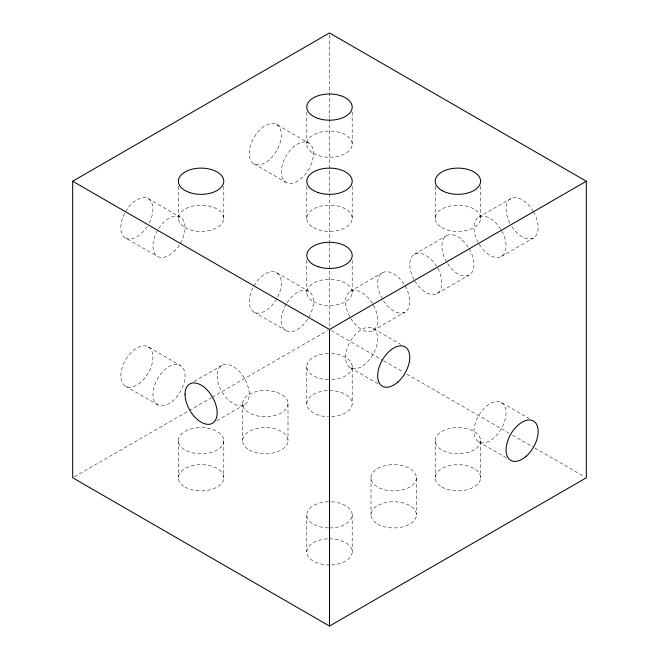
<?xml version="1.0" encoding="UTF-8"?>
<svg xmlns="http://www.w3.org/2000/svg" width="659" height="659" viewBox="0 0 659 659"><rect width="100%" height="100%" fill="white"/><g stroke="black" fill="none" stroke-linecap="round" stroke-linejoin="round"><path stroke-width="0.49" stroke-dasharray="3.29 2.47" d="M194.076 381.47L221.844 365.44M350.258 291.311L382.36 272.777M414.462 254.234L446.563 235.7M478.665 217.165L510.766 198.631M74.459 476.754L188.202 411.076M189.092 410.565L211.308 397.739M212.198 397.229L327.721 330.53M216.778 420.788L244.538 404.758M372.953 330.629L405.054 312.094M437.156 293.552L469.257 275.017M501.367 256.483L533.469 237.948M276.648 124.502A22.703 13.106 -60 0 1 269.449 159.659A22.703 13.106 -60 0 1 249.794 148.308A22.703 13.106 -60 0 1 276.648 124.502L308.75 143.036A22.703 13.106 -60 0 1 301.55 178.194A22.703 13.106 -60 0 1 281.895 166.842A22.703 13.106 -60 0 1 308.75 143.036M253.946 163.819L286.047 182.354M148.234 198.639L180.335 217.173M276.648 272.777L308.75 291.311M372.953 328.371A22.703 13.106 -60 0 1 365.753 363.537A22.703 13.106 -60 0 1 346.099 352.186A22.703 13.106 -60 0 1 372.953 328.371L400.713 344.402M501.367 402.517A22.703 13.106 -60 0 1 494.168 437.675A22.703 13.106 -60 0 1 474.513 426.324A22.703 13.106 -60 0 1 501.367 402.517L529.128 418.547M331.279 330.53L382.821 360.284M383.711 360.803L403.259 372.088M406.809 374.139L509.012 433.136M512.562 435.195L533.889 447.502M534.779 448.021L584.541 476.754M124.592 213.475A22.703 13.106 -60 0 0 125.531 237.957L157.641 256.483M253.946 312.094L286.047 330.629M350.25 367.689L378.019 383.719M478.665 441.835L506.425 457.865M148.234 346.906A22.703 13.106 -60 0 1 141.042 382.072A22.703 13.106 -60 0 1 121.38 370.72A22.703 13.106 -60 0 1 148.234 346.906L180.335 365.44A22.703 13.106 -60 0 1 173.144 400.606A22.703 13.106 -60 0 1 153.481 389.255A22.703 13.106 -60 0 1 180.335 365.44M125.531 386.223L157.641 404.758M480.609 186.233L480.609 218.294M480.609 440.706A22.703 13.106 0 0 1 446.563 452.058A22.703 13.106 0 0 1 446.563 429.355A22.703 13.106 0 0 1 480.609 440.706L480.609 477.775M435.212 186.233L435.212 218.294M435.212 440.706L435.212 477.775M416.406 477.775A22.703 13.106 0 0 1 382.352 489.126A22.703 13.106 0 0 1 382.352 466.424A22.703 13.106 0 0 1 416.406 477.775L416.406 514.844M371.001 477.775L371.001 514.844M352.203 112.096L352.203 144.156M352.203 186.233L352.203 218.294M352.203 260.371L352.203 292.431M331.477 353.512A22.703 13.106 0 0 1 352.203 366.569L352.203 403.637M352.203 514.844L352.203 551.913M329.5 35.001L329.5 118.118M329.5 119.147L329.5 241.252M329.5 242.281L329.5 327.449M306.797 112.096L306.797 144.156M306.797 186.233L306.797 218.294M306.797 260.371L306.797 292.431M306.797 366.569L306.797 403.637A22.703 13.106 0 0 0 328.52 416.735M306.797 514.844L306.797 551.913M287.999 403.637A22.703 13.106 0 0 1 253.946 414.989A22.703 13.106 0 0 1 253.946 392.286A22.703 13.106 0 0 1 287.999 403.637L287.999 440.706M242.594 403.637L242.594 440.706M223.788 186.233L223.788 218.294M223.788 440.706A22.703 13.106 0 0 1 189.743 452.058A22.703 13.106 0 0 1 189.743 429.355A22.703 13.106 0 0 1 223.788 440.706L223.788 477.775M178.391 186.233L178.391 218.294M178.391 440.706L178.391 477.775M533.469 211.737A22.703 13.106 60 0 1 533.947 237.652A22.703 13.106 60 0 1 511.796 226.531M509.819 223.113A22.703 13.106 60 0 1 511.013 198.499A22.703 13.106 60 0 1 532.966 210.896M469.257 248.805A22.703 13.106 60 0 1 469.505 274.877A22.703 13.106 60 0 1 447.066 262.76M446.563 261.911A22.703 13.106 60 0 1 446.077 236.004A22.703 13.106 60 0 1 468.228 247.125M405.054 285.882A22.703 13.106 60 0 1 405.301 311.946A22.703 13.106 60 0 1 382.863 299.829M382.36 298.988A22.703 13.106 60 0 1 382.113 272.917A22.703 13.106 60 0 1 404.552 285.034M125.531 211.737A22.703 13.106 -60 0 1 147.731 198.367A22.703 13.106 -60 0 1 149.181 223.113M147.204 226.531A22.703 13.106 -60 0 1 125.531 237.957M253.946 285.882A22.703 13.106 -60 0 1 276.137 272.505A22.703 13.106 -60 0 1 277.587 297.25M276.648 298.988A22.703 13.106 -60 0 1 254.448 312.358A22.703 13.106 -60 0 1 252.998 287.612M329.5 390.532A22.703 13.106 0 0 1 352.178 403.069A22.703 13.106 0 0 1 331.477 416.694M306.797 403.637A22.703 13.106 0 0 1 328.52 390.548M329.5 538.807A22.703 13.106 0 0 1 352.178 551.344A22.703 13.106 0 0 1 331.477 564.969M329.5 565.018A22.703 13.106 0 0 1 306.806 552.193A22.703 13.106 0 0 1 328.52 538.815M501.845 231.136A22.703 13.106 60 0 1 501.112 256.623A22.703 13.106 60 0 1 478.665 243.377M478.179 242.52A22.703 13.106 60 0 1 478.912 217.033A22.703 13.106 60 0 1 501.367 230.271M413.976 279.589A22.703 13.106 60 0 1 422.106 253.723A22.703 13.106 60 0 1 441.25 287.868A22.703 13.106 60 0 1 414.462 280.446M373.439 305.274A22.703 13.106 60 0 1 372.706 330.76A22.703 13.106 60 0 1 350.258 317.523M349.772 316.658A22.703 13.106 60 0 1 350.506 291.171A22.703 13.106 60 0 1 372.953 304.417M158.671 228.591A22.703 13.106 -60 0 1 180.821 217.47A22.703 13.106 -60 0 1 180.335 243.385M179.306 245.066A22.703 13.106 -60 0 1 157.155 256.186A22.703 13.106 -60 0 1 157.641 230.271M287.077 302.728A22.703 13.106 -60 0 1 309.228 291.608A22.703 13.106 -60 0 1 308.75 317.523M307.72 319.203A22.703 13.106 -60 0 1 285.561 330.324A22.703 13.106 -60 0 1 286.047 304.417M352.203 366.569A22.703 13.106 0 0 1 331.477 379.625M328.52 379.666A22.703 13.106 0 0 1 306.806 366.289A22.703 13.106 0 0 1 329.5 353.463M331.477 501.787A22.703 13.106 0 0 1 352.178 515.412A22.703 13.106 0 0 1 329.5 527.95M328.52 527.933A22.703 13.106 0 0 1 306.806 514.555A22.703 13.106 0 0 1 329.5 501.738M249.242 449.973A22.703 13.106 0 0 0 287.225 444.1A22.703 13.106 0 0 0 259.424 428.045A22.703 13.106 0 0 0 249.242 449.973M185.039 487.042A22.703 13.106 0 0 0 223.014 481.169A22.703 13.106 0 0 0 195.212 465.114A22.703 13.106 0 0 0 185.039 487.042M377.656 524.111A22.703 13.106 0 0 0 415.631 518.238A22.703 13.106 0 0 0 387.83 502.183A22.703 13.106 0 0 0 377.656 524.111M441.859 487.042A22.703 13.106 0 0 0 479.834 481.169A22.703 13.106 0 0 0 452.033 465.114A22.703 13.106 0 0 0 441.859 487.042M217.141 375.836A22.703 13.106 60 0 0 241.219 405.787A22.703 13.106 60 0 0 241.219 373.686A22.703 13.106 60 0 0 217.141 375.836M313.445 153.423A22.703 13.106 0 0 0 351.428 147.55A22.703 13.106 0 0 0 323.627 131.495A22.703 13.106 0 0 0 313.445 153.423M313.445 227.561A22.703 13.106 0 0 0 351.428 221.688A22.703 13.106 0 0 0 323.627 205.633A22.703 13.106 0 0 0 313.445 227.561M441.859 227.561A22.703 13.106 0 0 0 479.834 221.688A22.703 13.106 0 0 0 452.033 205.633A22.703 13.106 0 0 0 441.859 227.561M313.445 301.698A22.703 13.106 0 0 0 351.428 295.825A22.703 13.106 0 0 0 323.627 279.77A22.703 13.106 0 0 0 313.445 301.698M185.039 227.561A22.703 13.106 0 0 0 223.014 221.688A22.703 13.106 0 0 0 195.212 205.633A22.703 13.106 0 0 0 185.039 227.561"/><path stroke-width="0.99" d="M72.679 181.225L329.5 32.95L586.321 181.225L586.321 477.775L329.5 626.05L72.679 477.775L72.679 181.225L329.5 329.5L586.321 181.225M329.5 329.5L329.5 626.05M185.039 394.37A22.703 13.106 60 0 0 209.117 424.322A22.703 13.106 60 0 0 209.117 392.22A22.703 13.106 60 0 0 185.039 394.37M397.855 382.072A22.703 13.106 -60 0 0 405.054 346.906A22.703 13.106 -60 0 0 378.2 370.72A22.703 13.106 -60 0 0 397.855 382.072M526.269 456.209A22.703 13.106 -60 0 0 533.469 421.052A22.703 13.106 -60 0 0 506.614 444.858A22.703 13.106 -60 0 0 526.269 456.209M318.149 118.439A22.703 13.106 0 0 0 352.203 107.087A22.703 13.106 0 0 0 318.149 95.736A22.703 13.106 0 0 0 318.149 118.439M441.859 190.492A22.703 13.106 0 0 0 479.834 184.619A22.703 13.106 0 0 0 452.033 168.564A22.703 13.106 0 0 0 441.859 190.492M318.149 266.714A22.703 13.106 0 0 0 352.203 255.362A22.703 13.106 0 0 0 318.149 244.011A22.703 13.106 0 0 0 318.149 266.714M189.743 192.576A22.703 13.106 0 0 0 223.788 181.225A22.703 13.106 0 0 0 189.743 169.874A22.703 13.106 0 0 0 189.743 192.576M318.149 192.576A22.703 13.106 0 0 0 352.203 181.225A22.703 13.106 0 0 0 318.149 169.874A22.703 13.106 0 0 0 318.149 192.576"/></g></svg>
